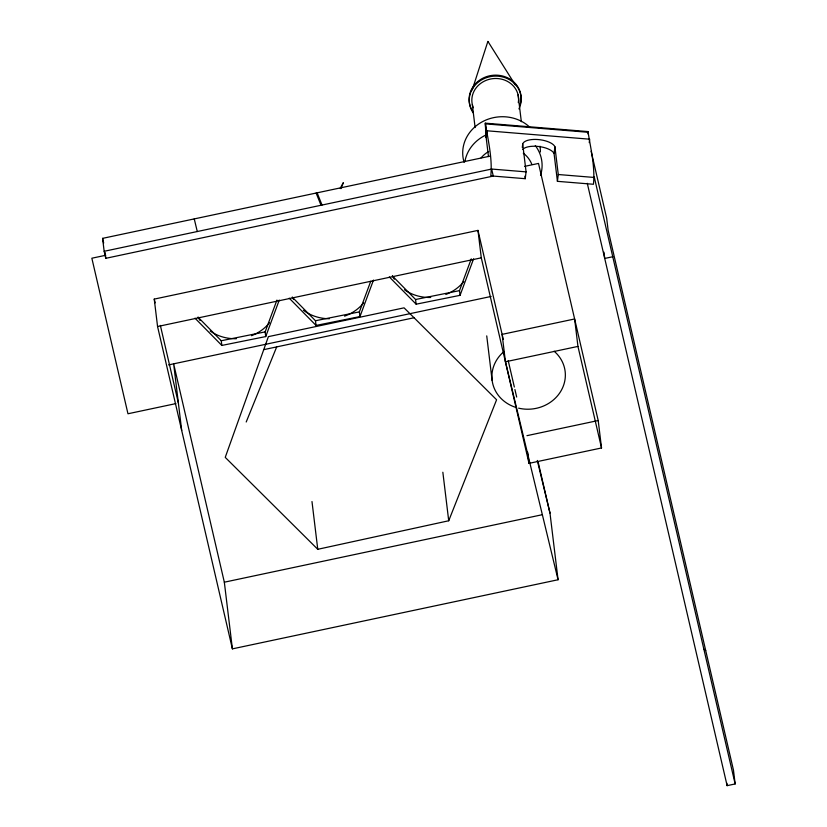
<?xml version="1.0" encoding="UTF-8"?>
<svg xmlns="http://www.w3.org/2000/svg" width="827" height="827" viewBox="0 0 827 827"><rect width="100%" height="100%" fill="white"/><g stroke="black" fill="none" stroke-linecap="round" stroke-linejoin="round"><path stroke-width="1.24" d="M485.325 123.161C488.116 140.445 492.541 158.35 490.804 175.872L525.228 178.694L526.075 171.871L522.716 144.053A16.406 6.74 7.1 0 1 538.098 139.546A16.406 6.74 7.1 0 1 554.907 146.689L558.266 174.518L557.419 181.33L593.455 184.276C595.192 166.754 590.767 148.86 587.976 131.576L485.325 123.161L485.883 135.266L488.468 156.603M522.292 147.464L522.716 144.053M557.419 181.33L554.059 153.502L554.907 146.689M589.248 142.606L589.672 139.194L487.02 130.79L486.173 137.602L485.408 123.864L588.059 132.279M472.238 89.854L487.889 41.36L515.262 84.871M194.996 318.178L221.822 345.438L265.725 336.568L265.157 331.885L276.942 300.098M265.725 336.568L279.257 300.077M289.223 298.175L316.048 325.435L359.962 316.576L359.394 311.882L370.734 281.273M359.962 316.576L373.484 280.074M389.321 276.931L416.146 304.191L460.06 295.332L459.492 290.639L471.266 258.851M460.06 295.332L473.582 258.83M448.72 520.762L496.593 399.772L404.072 307.84L268.393 336.641L225.233 457.372L317.764 549.304L448.72 520.762L442.848 472.248M246.208 421.997L276.807 346.606M340.91 188.649L343.339 182.674L340.217 188.318M488.333 42.146L488.447 41.598M104.161 251.294L491.651 169.049L493.274 176.068L105.784 258.313L104.161 251.294L102.589 238.362L490.08 156.127M105.732 255.274L91.849 258.22L127.968 413.769L175.862 403.607M524.638 166.372L538.511 163.426L598.2 420.529L601.529 447.965L529.011 463.358L481.293 257.828L477.975 230.392L154.246 299.105L157.564 326.531L232.397 648.864L558.06 579.748L549.986 513.081L538.046 461.621M157.564 326.531L481.293 257.828M612.755 256.742L604.723 258.448L603.968 252.194M168.594 364.903L491.124 296.448M263.741 349.645L414.038 317.754M505.431 361.792L577.949 346.41L574.631 318.974L502.113 334.366L505.431 361.792L558.06 579.748M526.944 435.664L598.2 420.529M232.397 648.864L224.334 582.198L542.419 514.683M587.284 183.305L727.119 785.65L735.151 783.944L733.477 770.185L608.124 230.195L606.667 218.183L591.119 151.217M392.329 275.877L415.578 299.498L459.492 290.639M292.231 297.12L315.48 320.752L359.394 311.882M198.004 317.123L221.254 340.745L265.157 331.885M491.651 169.049L526.075 171.871M558.266 174.518L594.303 177.464M703.88 649.247L705.71 650.549M317.134 192.825L322.023 205.055M316.131 193.042L321.021 205.261M537.292 460.463L549.986 513.081M194.252 218.907L197.271 231.529M594.241 176.988L735.151 783.944M577.949 346.41L601.529 447.965M477.975 230.392L503.281 339.38M508.223 360.696L514.342 387.026M514.921 389.527L516.668 397.053M224.334 582.198L173.639 363.828L181.702 430.505M154.246 299.105L155.125 302.858M160.355 325.404L178.384 403.069M102.589 238.362L103.675 243.045M726.809 783.148L727.119 785.65M518.095 94.888L521.33 121.683M524.928 176.161L525.228 178.694M527.657 452.131L529.011 463.358M472.331 104.595L475.111 127.565M486.731 335.886L492.127 380.472M415.578 299.498L416.146 304.191M315.48 320.752L316.048 325.435M311.986 501.544L317.764 549.304M221.254 340.745L221.822 345.438M105.081 252.431L105.784 258.313M587.976 131.576L588.09 133.995M554.111 351.217A36.781 33.369 -6.9 0 1 560.479 391.781A36.781 33.369 -6.9 0 1 518.612 408.166M516.306 407.546A36.781 33.369 -6.9 0 1 503.891 351.63M481.097 157.843A29.379 26.64 -6.9 0 1 488.695 151.486M523.284 153.171A29.379 26.64 -6.9 0 1 531.854 164.387M464.133 162.34A38.89 35.272 -6.9 0 1 482.317 121.765A38.89 35.272 -6.9 0 1 529.611 127.048M539.99 146.245A38.89 35.272 -6.9 0 1 540.372 152.013M535.317 145.624A38.89 35.272 -6.9 0 1 540.538 175.355M464.867 161.678A38.89 35.272 -6.9 0 1 485.707 135.111M473.364 107.779A23.414 21.233 -6.9 0 1 492.82 78.648A23.414 21.233 -6.9 0 1 518.291 102.631M473.375 113.03A26.03 23.611 -6.9 0 1 493.233 76.218A26.03 23.611 -6.9 0 1 518.932 108.906M473.261 112.079A26.03 23.611 -6.9 0 1 491.765 75.422A26.03 23.611 -6.9 0 1 519.801 105.629M522.695 149.387A16.406 6.74 7.1 0 1 539.183 146.565A16.406 6.74 7.1 0 1 554.059 153.502M269.457 322.809A41.681 37.804 -6.9 0 1 251.501 335.71M236.398 338.708A41.681 37.804 -6.9 0 1 210.161 331.017M200.02 320.483A41.681 37.804 -6.9 0 1 198.232 317.361M363.694 302.816A41.681 37.804 -6.9 0 1 344.601 316.131M329.435 318.726A41.681 37.804 -6.9 0 1 303.385 310.28M293.616 299.467A41.681 37.804 -6.9 0 1 292.458 297.358M463.792 281.573A41.681 37.804 -6.9 0 1 445.825 294.474M430.722 297.472A41.681 37.804 -6.9 0 1 404.496 289.77M394.345 279.237A41.681 37.804 -6.9 0 1 392.567 276.115"/></g></svg>
